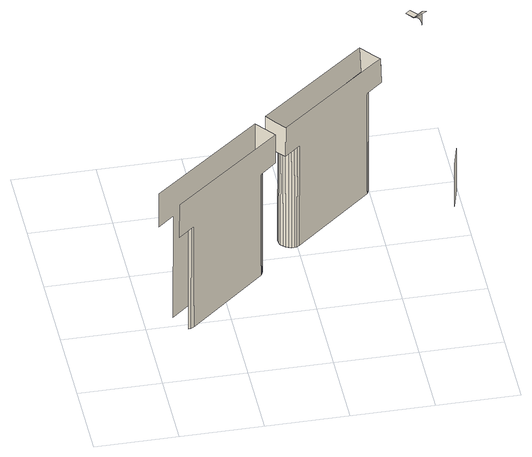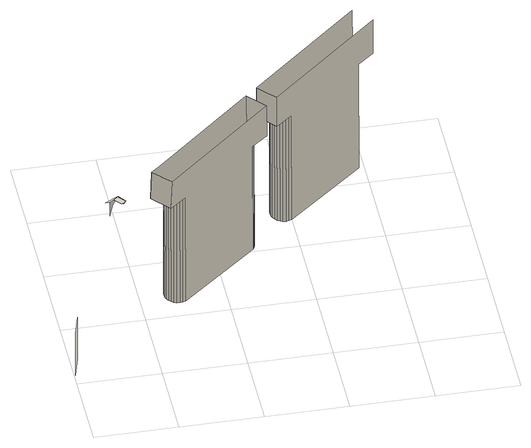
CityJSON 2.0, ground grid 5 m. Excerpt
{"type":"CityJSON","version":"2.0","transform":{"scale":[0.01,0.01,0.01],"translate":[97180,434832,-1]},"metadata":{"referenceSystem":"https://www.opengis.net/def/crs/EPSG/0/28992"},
"CityObjects":{
"bridge1":{"type":"Bridge","attributes":{"name":"Van Brienenoordbrug"},"children":["bridge1-1","bridge1-2","bridge1-3","bridge1-4","bridge1-5"],"geometry":[{"type":"MultiSurface","lod":"2","boundaries":[[[0,1,2,3]],[[3,2,4,5]],[[6,7,8,9,10,11,12,13]],[[5,4,14,15,16,17,18,19]],[[20,21,7,6]],[[22,23,21,20]],[[24,25,23,22]],[[26,27,25,24]],[[15,14,28,29]],[[30,31,27,26]],[[6,13,16,15,29,32,33,34,35,36,30,26,24,22,20]],[[29,28,37,32]],[[36,38,31,30]],[[32,37,39,33]],[[35,40,38,36]],[[33,39,41,34]],[[34,41,40,35]],[[13,12,42,17,16]],[[43,44,45,46,47]],[[48,49,50,51]],[[52,53,49,48]],[[51,50,54,55]],[[56,57,53,52]],[[55,54,58,59]],[[60,61,57,56]],[[62,43,47,63,60,56,52,48,51,55,59,64,65,66,67]],[[59,58,68,64]],[[63,69,61,60]],[[64,68,70,65]],[[65,70,71,66]],[[66,71,72,67]],[[67,72,73,62]],[[74,75,69,63,47,46,76,77]],[[62,73,78,79,80,81,82,44,43]],[[83,84,75,74]],[[85,86,84,83]],[[87,88,86,85]],[[89,90,88,87]],[[83,85,87,89,91,92,93,94,95,96,97,79,74]],[[79,78,98,97]],[[91,99,90,89]],[[74,77,80,79,97,96,95,94,93,92,91,89,87,85,83]],[[97,98,100,96]],[[92,101,99,91]],[[96,100,102,95]],[[93,103,101,92]],[[95,102,104,94]],[[94,104,103,93]],[[77,76,105,106,81,80]],[[107,108,109,110]]],"semantics":{"surfaces":[{"type":"WallSurface"},{"type":"OuterCeilingSurface"}],"values":[0,0,0,0,0,0,0,0,0,0,1,0,0,0,0,0,0,0,0,0,0,0,0,0,0,1,0,0,0,0,0,0,0,0,0,0,0,0,1,0,0,1,0,0,0,0,0,0,0,0]}}]},
"bridge1-1":{"type":"BridgeInstallation","parents":["bridge1"],"geometry":[{"type":"MultiSurface","lod":"2","boundaries":[[[111,112,113,114]]]}]},
"bridge1-2":{"type":"BridgeInstallation","parents":["bridge1"],"geometry":[{"type":"MultiSurface","lod":"2","boundaries":[[[115,111,114,116]]]}]},
"bridge1-3":{"type":"BridgeInstallation","parents":["bridge1"],"geometry":[{"type":"MultiSurface","lod":"2","boundaries":[[[112,113,117,118]]]}]},
"bridge1-4":{"type":"BridgeInstallation","parents":["bridge1"],"geometry":[{"type":"MultiSurface","lod":"2","boundaries":[[[119,120,121,118,112,111,115,122,123,124,125,126,127,128,129]]]}]},
"bridge1-5":{"type":"BridgeInstallation","parents":["bridge1"],"geometry":[{"type":"MultiSurface","lod":"2","boundaries":[[[118,121,130,112]]]}]}
},
"vertices":[
[168,86,1116],[167,94,369],[184,96,369],[185,88,1116],[201,102,370],[201,95,1116],[571,602,1121],[570,610,363],[103,219,363],[104,211,1117],[2,127,1117],[3,125,1361],[672,685,1333],[672,687,1122],[668,493,370],[669,485,1120],[770,570,1120],[770,568,1328],[101,8,1355],[100,10,1115],[588,609,1121],[587,616,363],[605,611,1121],[604,619,363],[623,609,1121],[622,617,364],[639,604,1121],[638,612,364],[677,508,369],[678,501,1120],[654,595,1121],[654,603,365],[683,517,1120],[685,535,1120],[683,552,1120],[676,568,1121],[667,583,1121],[683,525,369],[666,591,366],[684,542,368],[676,576,367],[682,560,368],[721,626,1330],[840,629,1111],[840,626,1325],[792,685,1327],[743,743,1330],[742,746,1112],[829,763,1112],[829,771,364],[835,755,365],[836,747,1112],[827,781,1113],[827,788,364],[845,740,366],[845,732,1112],[829,798,1113],[828,806,363],[857,728,367],[858,720,1112],[834,815,1113],[834,823,363],[941,713,1112],[843,830,1113],[873,711,1112],[890,706,1112],[907,704,1112],[925,707,1112],[873,719,368],[843,838,363],[889,713,368],[907,712,369],[924,714,369],[940,721,370],[1311,1221,1117],[1310,1229,363],[1402,1295,1303],[1412,1305,1117],[1408,1112,370],[1409,1104,1115],[1510,1188,1116],[1500,1178,1298],[1447,1134,1300],[1327,1227,1117],[1327,1235,363],[1345,1229,1117],[1344,1237,363],[1362,1228,1117],[1362,1236,364],[1379,1223,1117],[1378,1230,364],[1394,1214,1116],[1407,1201,1116],[1416,1187,1116],[1423,1170,1116],[1425,1153,1116],[1423,1136,1116],[1418,1119,1116],[1417,1127,369],[1393,1221,365],[1423,1143,369],[1406,1209,366],[1424,1161,368],[1416,1194,367],[1422,1178,368],[1451,1236,1300],[1459,1227,1300],[1993,1418,377],[1952,1277,377],[1952,1277,68],[1993,1418,68],
[1755,1442,1355],[1748,1436,1360],[1709,1483,1360],[1716,1489,1355],
[1762,1448,1349],[1723,1495,1350],
[1737,1507,1360],[1776,1460,1360],
[1801,1482,1273],[1803,1483,1263],[1803,1482,1360],[1768,1454,1343],[1774,1459,1336],[1780,1463,1328],[1785,1468,1320],[1789,1472,1312],[1793,1475,1302],[1797,1478,1293],[1799,1480,1283],
[1829,1480,1360]
]}
